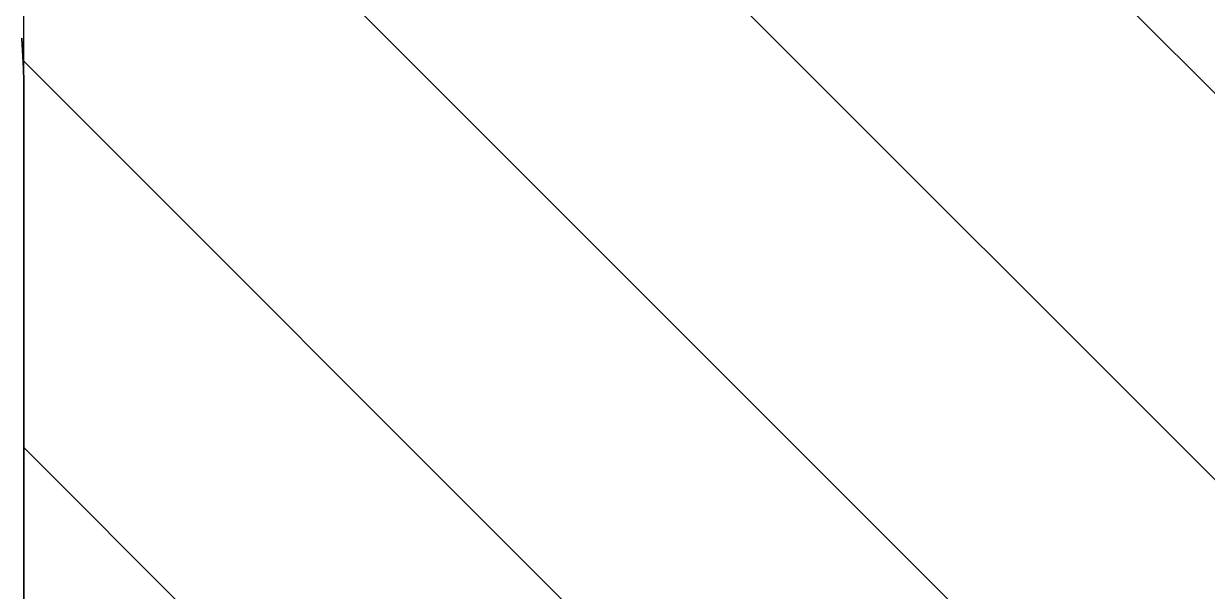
# Model space of a CAD drawing. Extents: x -442114 to -441356, y 420528 to 426243.
# Drawn here: x -441586.1 to -441572.34, y 423956.19 to 423962.78 of the extents above; entities that cross this region are included whole.
import ezdxf

# ---------------------------------------------------------------- set-up
doc = ezdxf.new("R2010")
doc.units = 0
doc.linetypes.add('DASHED2', pattern=[9.525, 6.35, -3.175])
doc.layers.add('GIZLI', color=8, linetype='DASHED2', lineweight=18)
doc.layers.add('GORUNEN', color=7, linetype='Continuous', lineweight=35)

# ---------------------------------------------------------------- blocks, each defined once
blk = doc.blocks.new('DEDEDED')
h = blk.add_hatch()
h.set_pattern_fill('ANSI31', color=4)
h.paths.add_polyline_path([(-441706.168, 420552.951), (-441756.173, 420552.951), (-441756.173, 420517.951), (-441706.168, 420517.951)])
blk.add_line((-441706.168, 420517.951), (-441706.168, 420552.951))
at = {"layer": 'GIZLI', "color": 3}
blk.add_lwpolyline([(-441706.168, 420546.451), (-441706.168, 420523.951)], dxfattribs=at)
at = {"layer": 'GORUNEN', "color": 3}
for points in [[(-441706.168, 420546.451), (-441706.166, 420546.598), (-441706.147, 420546.951)], [(-441706.168, 420546.451), (-441706.168, 420523.951)]]:
    blk.add_lwpolyline(points, dxfattribs=at)

msp = doc.modelspace()

# ---------------------------------------------------------------- block references
at = {"xscale": -1}
msp.add_blockref('DEDEDED', (-883292.267, 3415.665), dxfattribs=at)

doc.saveas('drawing.dxf')
